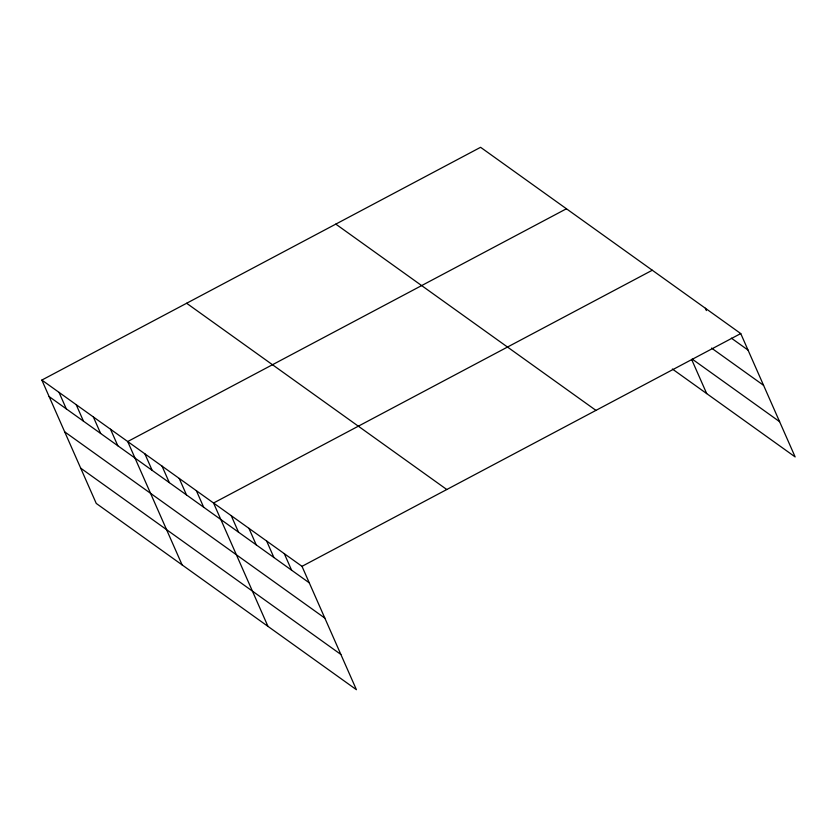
<?xml version="1.0" encoding="UTF-8"?>
<svg xmlns="http://www.w3.org/2000/svg" width="837" height="837" viewBox="0 0 837 837"><rect width="100%" height="100%" fill="white"/><g stroke="black" fill="none" stroke-linecap="round" stroke-linejoin="round"><path stroke-width="1.26" d="M41.85 380.071L302 566.335L356.416 689.698L96.255 503.435L41.85 380.071L480.584 147.302L740.745 333.565L795.15 456.929L672.362 369.012M566.44 208.769L127.705 441.538L182.11 564.902M652.285 270.236L213.55 503.006L267.966 626.369M302 566.335L740.745 333.565M731.371 338.158L748.016 350.075M711.544 348.087L763.574 385.334M692.189 359.083L779.592 421.67M335.804 224.117L595.954 410.381M186.63 303.256L446.791 489.519M49.132 396.581L309.282 582.845M64.679 431.84L324.84 618.104M80.708 468.165L340.858 654.44M705.361 308.236L706.397 310.59M691.665 359.512L706.7 393.599M284.308 553.675L291.59 570.175M266.626 541.005L273.908 557.515M248.934 528.335L256.216 544.845M231.242 515.676L238.524 532.186M196.381 490.712L203.663 507.222M179.212 478.419L186.494 494.929M162.043 466.125L169.325 482.635M144.874 453.832L152.156 470.342M110.526 429.245L117.808 445.755M93.357 416.952L100.639 433.461M76.188 404.658L83.47 421.168M59.019 392.365L66.301 408.874"/></g></svg>
